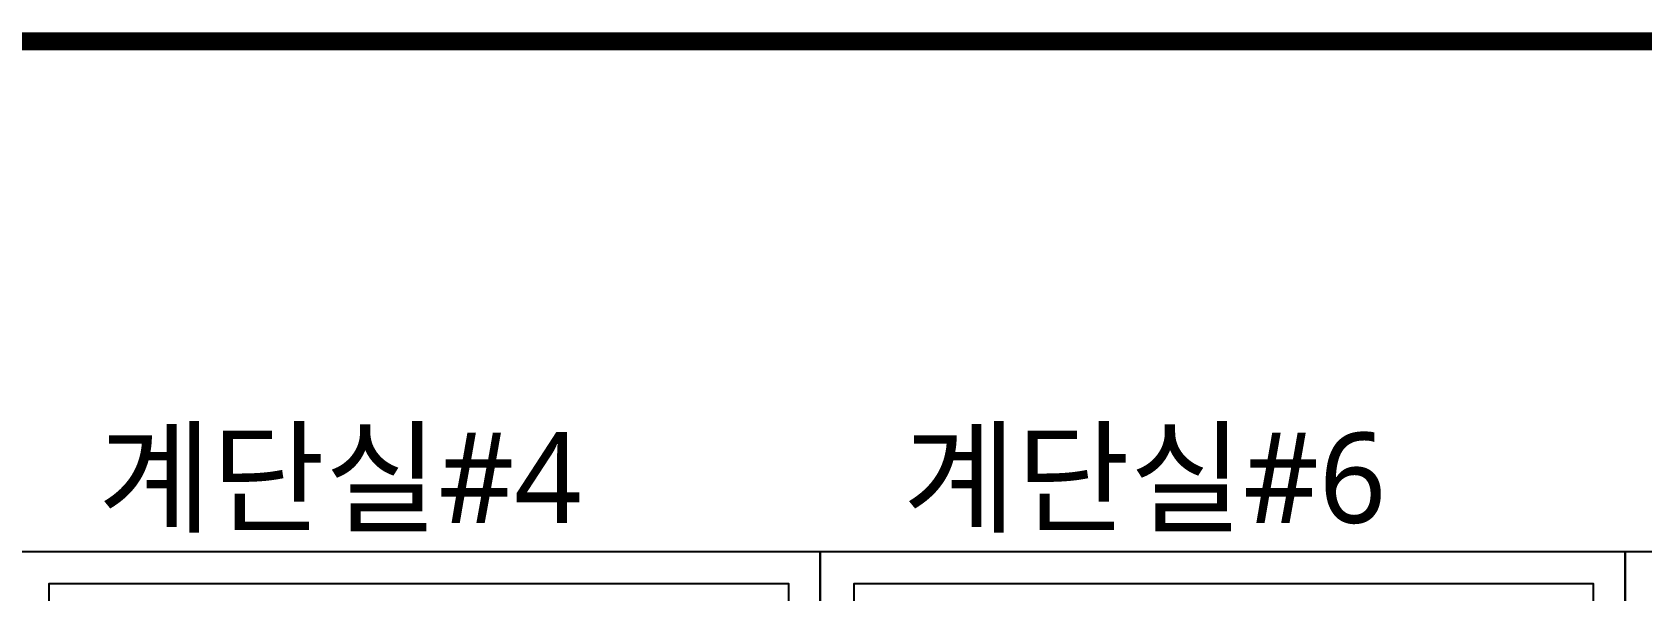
# Model space of a CAD drawing. Header units: millimetres. Extents: x 11948722 to 13111668, y -10771712 to -10232988.
# Drawn here: x 12449989 to 12539089, y -10454315 to -10423383 of the extents above; entities that cross this region are included whole.
import ezdxf
from ezdxf.enums import TextEntityAlignment as Align

# ---------------------------------------------------------------- set-up
doc = ezdxf.new("R2010")
doc.units = ezdxf.units.MM
doc.header["$LTSCALE"] = 150
doc.header["$MEASUREMENT"] = 0
doc.layers.get('Defpoints').update_dxf_attribs({"color": 117, "linetype": 'CONTINUOUS'})
doc.layers.add('CON', color=2, linetype='CONTINUOUS')
doc.styles.add('나눔고딕 Se', font='NanumGothic.ttf')

msp = doc.modelspace()

# ---------------------------------------------------------------- linework, layer by layer
at = {"layer": 'CON', "ltscale": 1200, "const_width": 1000}
msp.add_lwpolyline([(12306457.7, -10423882.6), (12821367.8, -10423882.6), (12821367.8, -10608888.5), (12306457.7, -10608888.5)], close=True, dxfattribs=at)
at = {"layer": 'Defpoints', "ltscale": 1200}
for points in [[(12449062.7, -10452136.3), (12493612.7, -10452136.3), (12493612.7, -10515136.3), (12449062.7, -10515136.3)], [(12493612.7, -10452136.3), (12538162.7, -10452136.3), (12538162.7, -10515136.3), (12493612.7, -10515136.3)], [(12538162.7, -10452136.3), (12582712.7, -10452136.3), (12582712.7, -10515136.3), (12538162.7, -10515136.3)], [(12450915.7, -10508461.3), (12491865.7, -10508461.3), (12491865.7, -10453936.3), (12450915.7, -10453936.3)], [(12495465.7, -10508461.3), (12536415.7, -10508461.3), (12536415.7, -10453936.3), (12495465.7, -10453936.3)]]:
    msp.add_lwpolyline(points, close=True, dxfattribs=at)

# ---------------------------------------------------------------- texts
at = {"layer": 'Defpoints', "color": 2, "style": '나눔고딕 Se'}
msp.add_text('계단실#4', height=5000, dxfattribs=at).set_placement((12467020.7, -10450557.1), align=Align.CENTER)
at = {"layer": 'Defpoints', "style": '나눔고딕 Se'}
msp.add_text('계단실#6', height=5000, dxfattribs=at).set_placement((12511570.7, -10450557.1), align=Align.CENTER)

doc.saveas('drawing.dxf')
